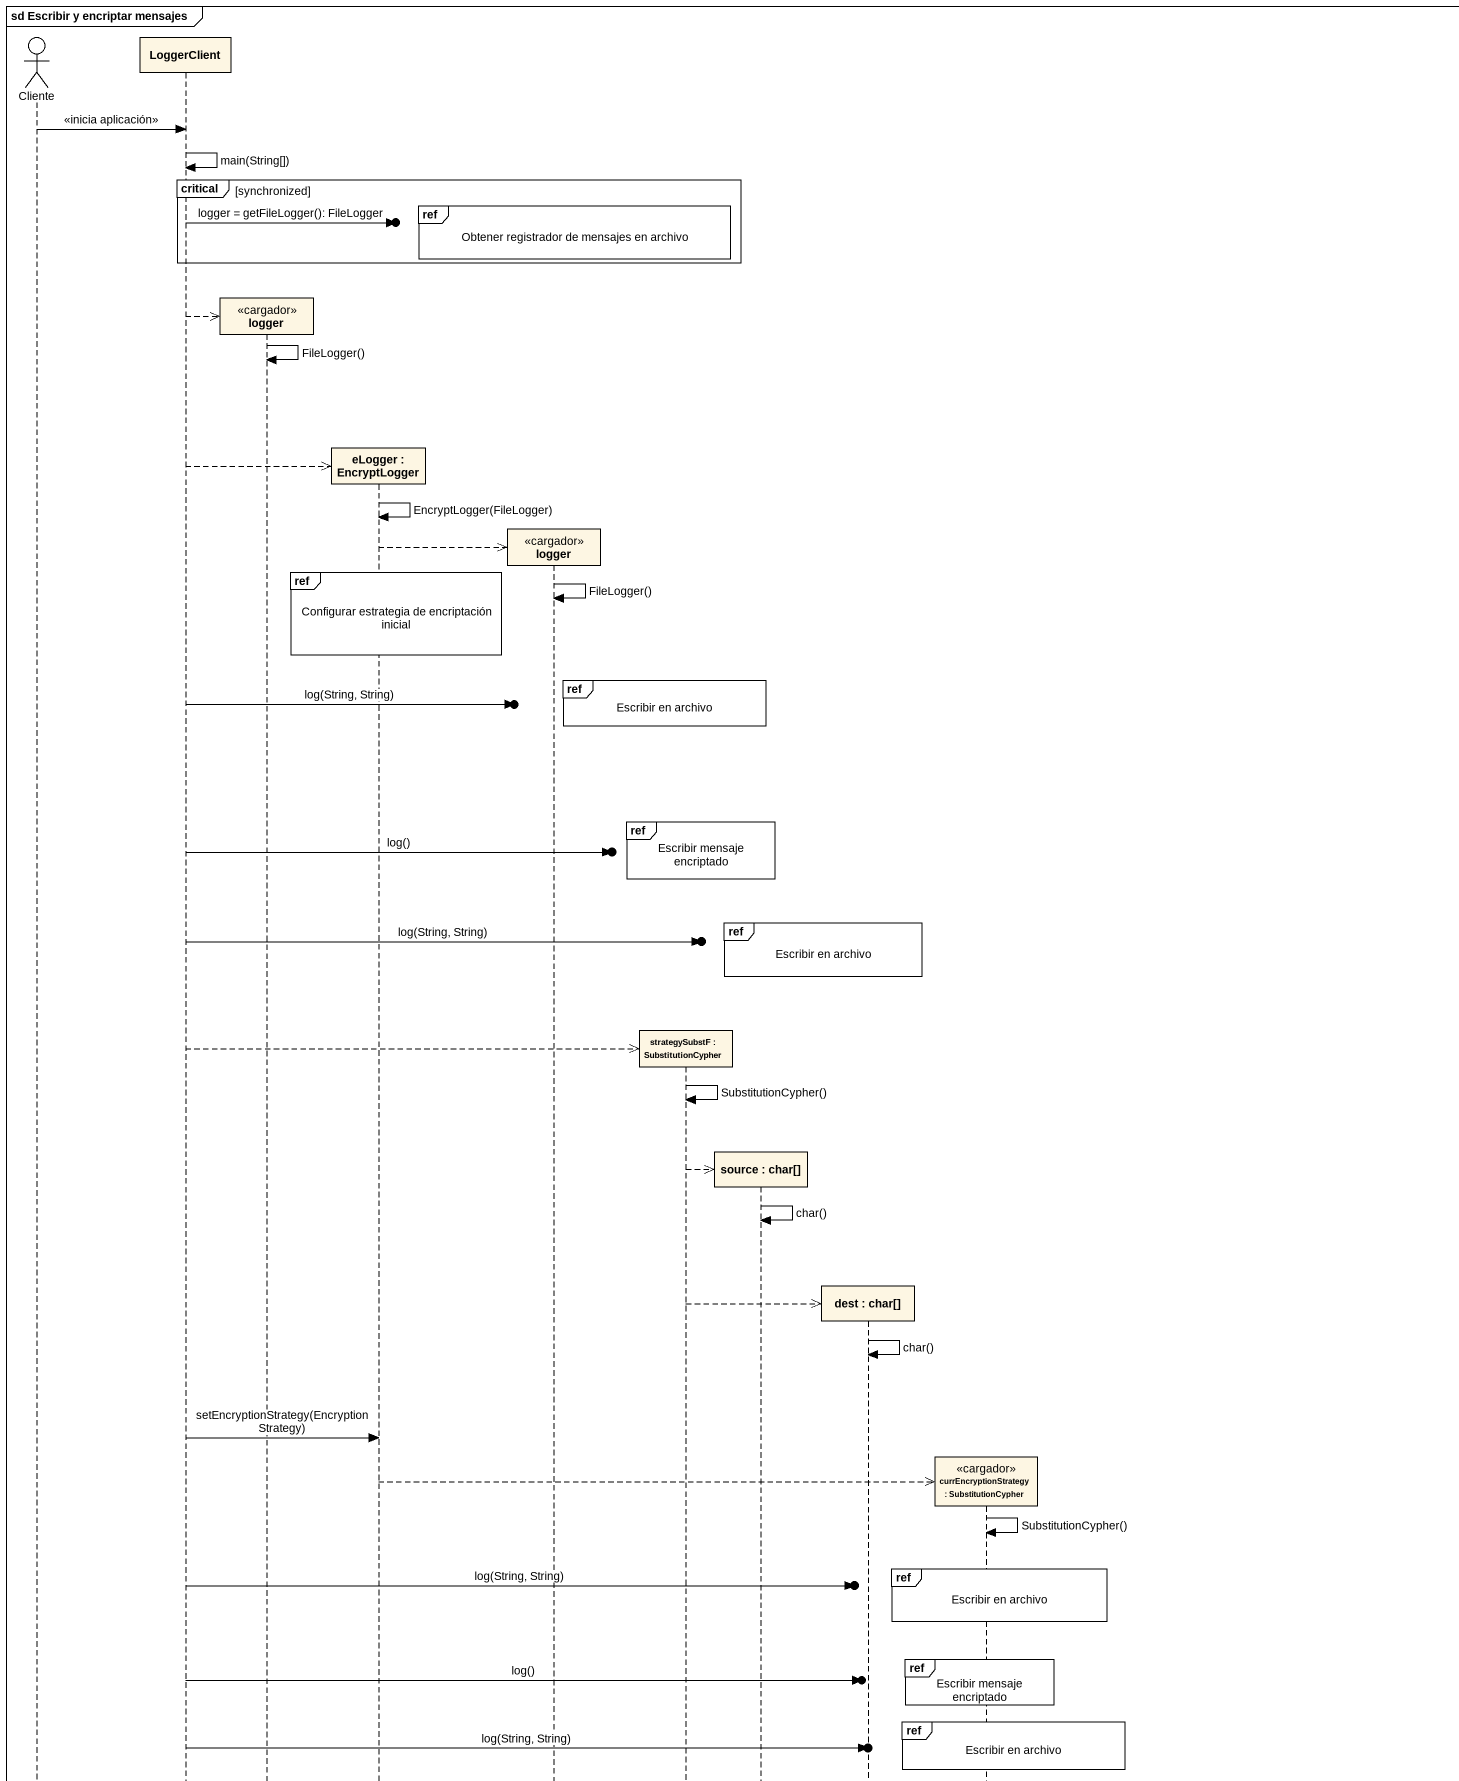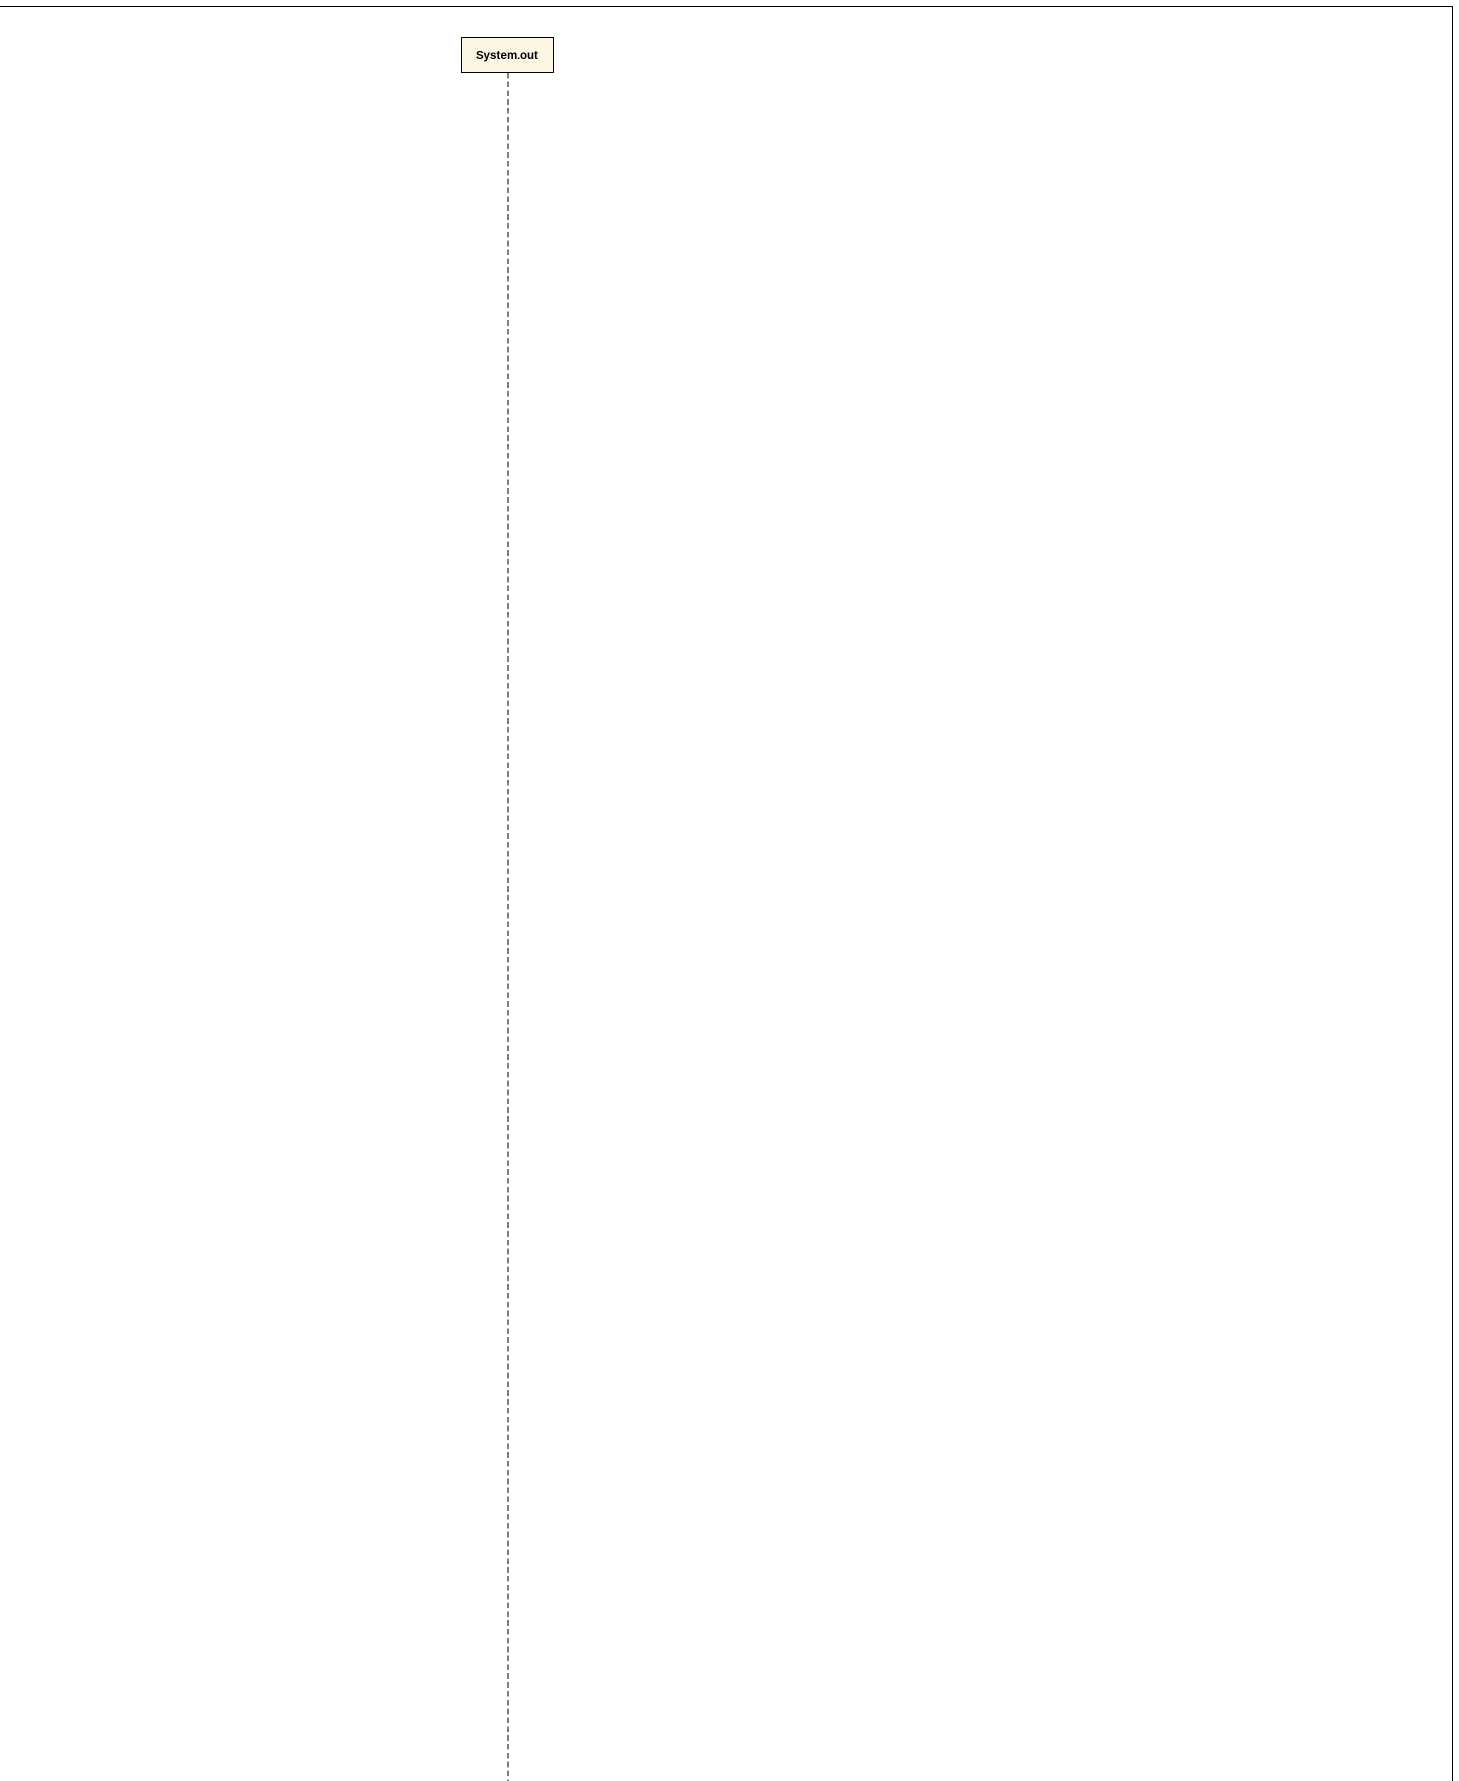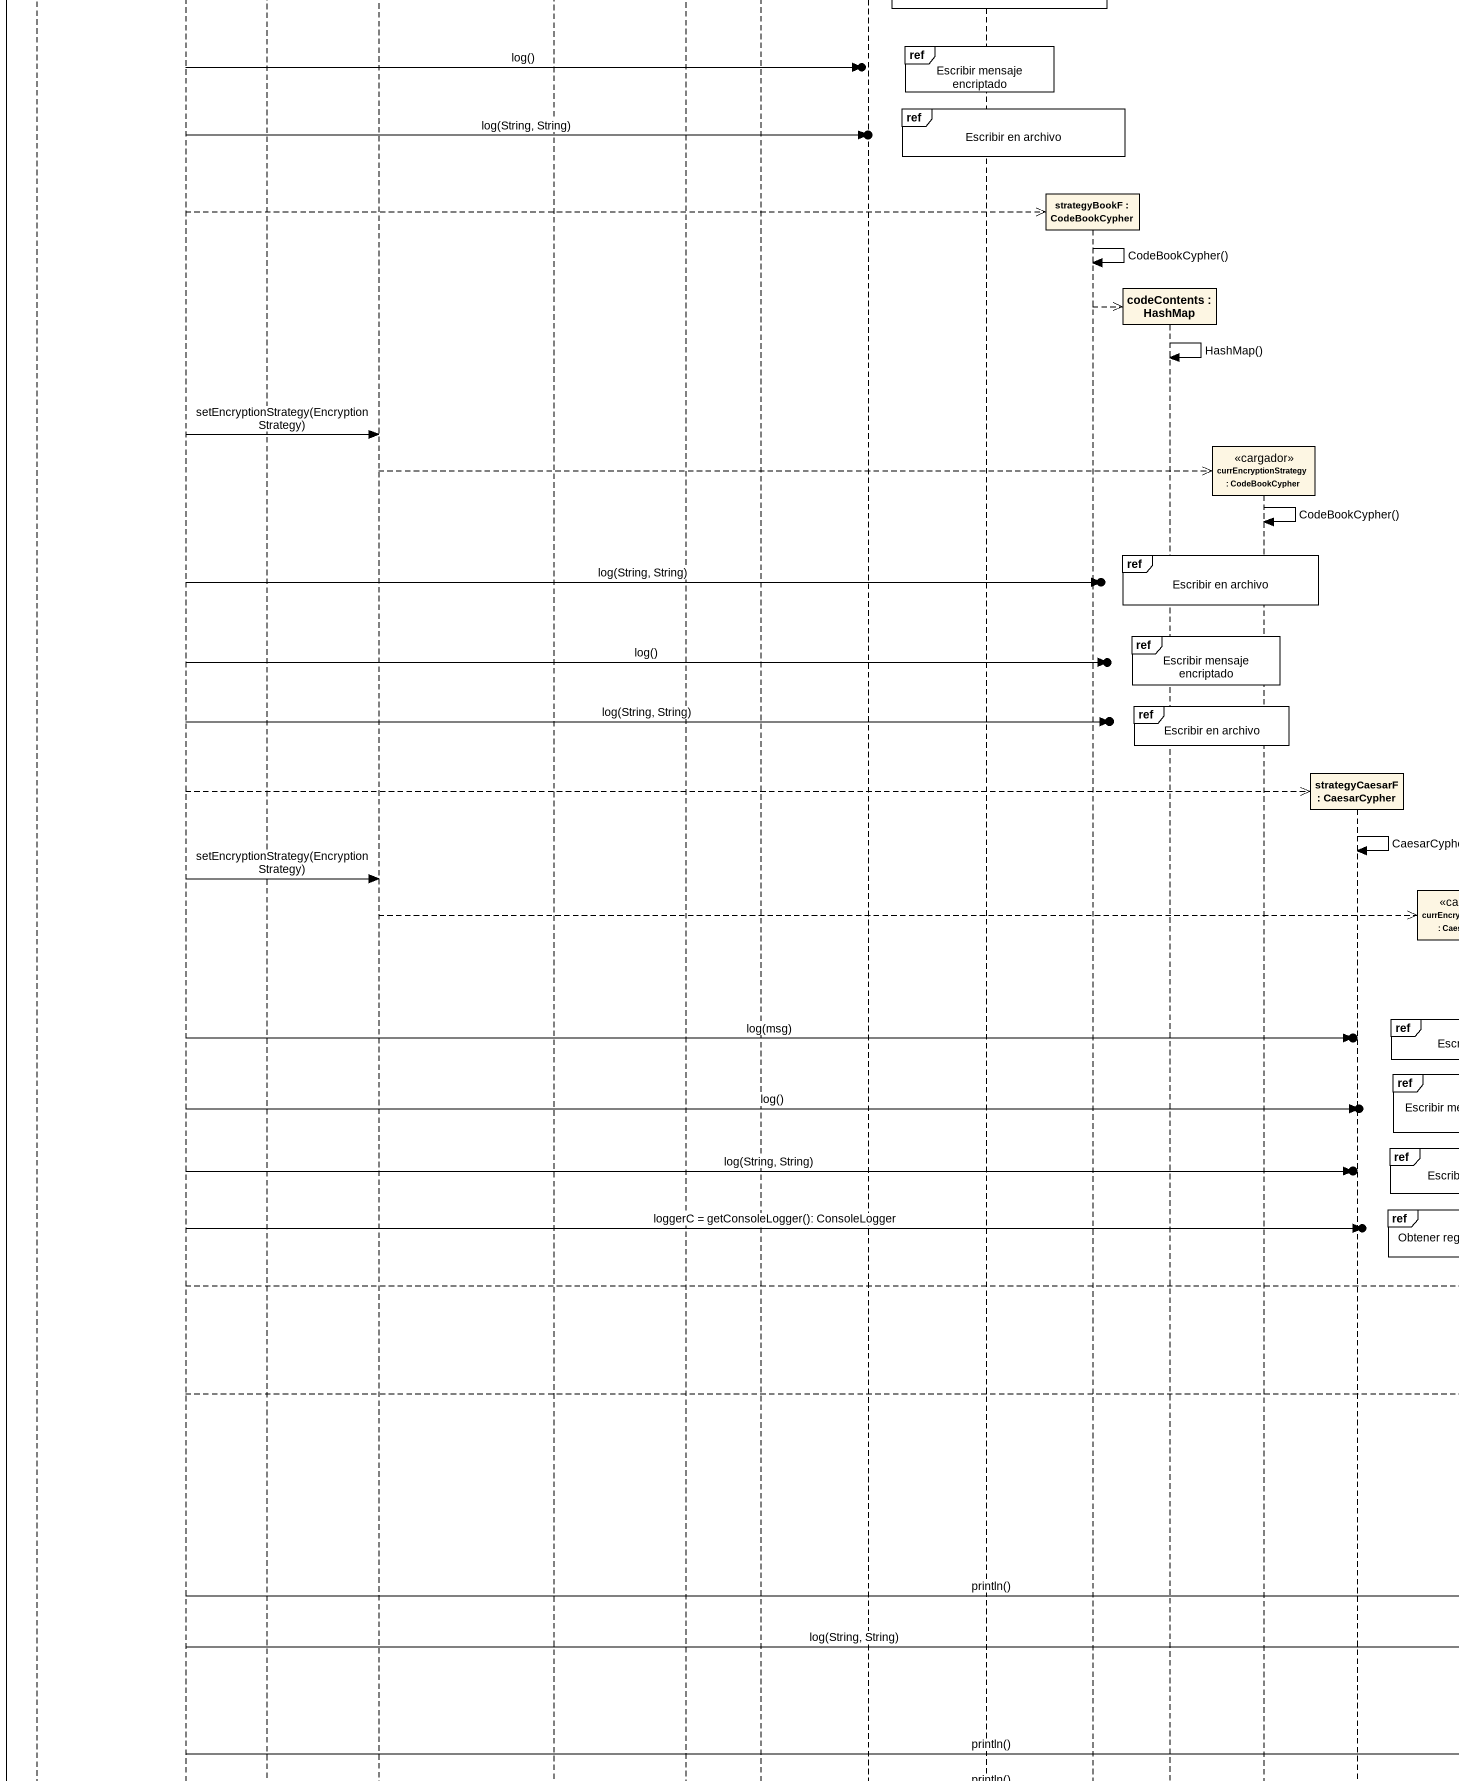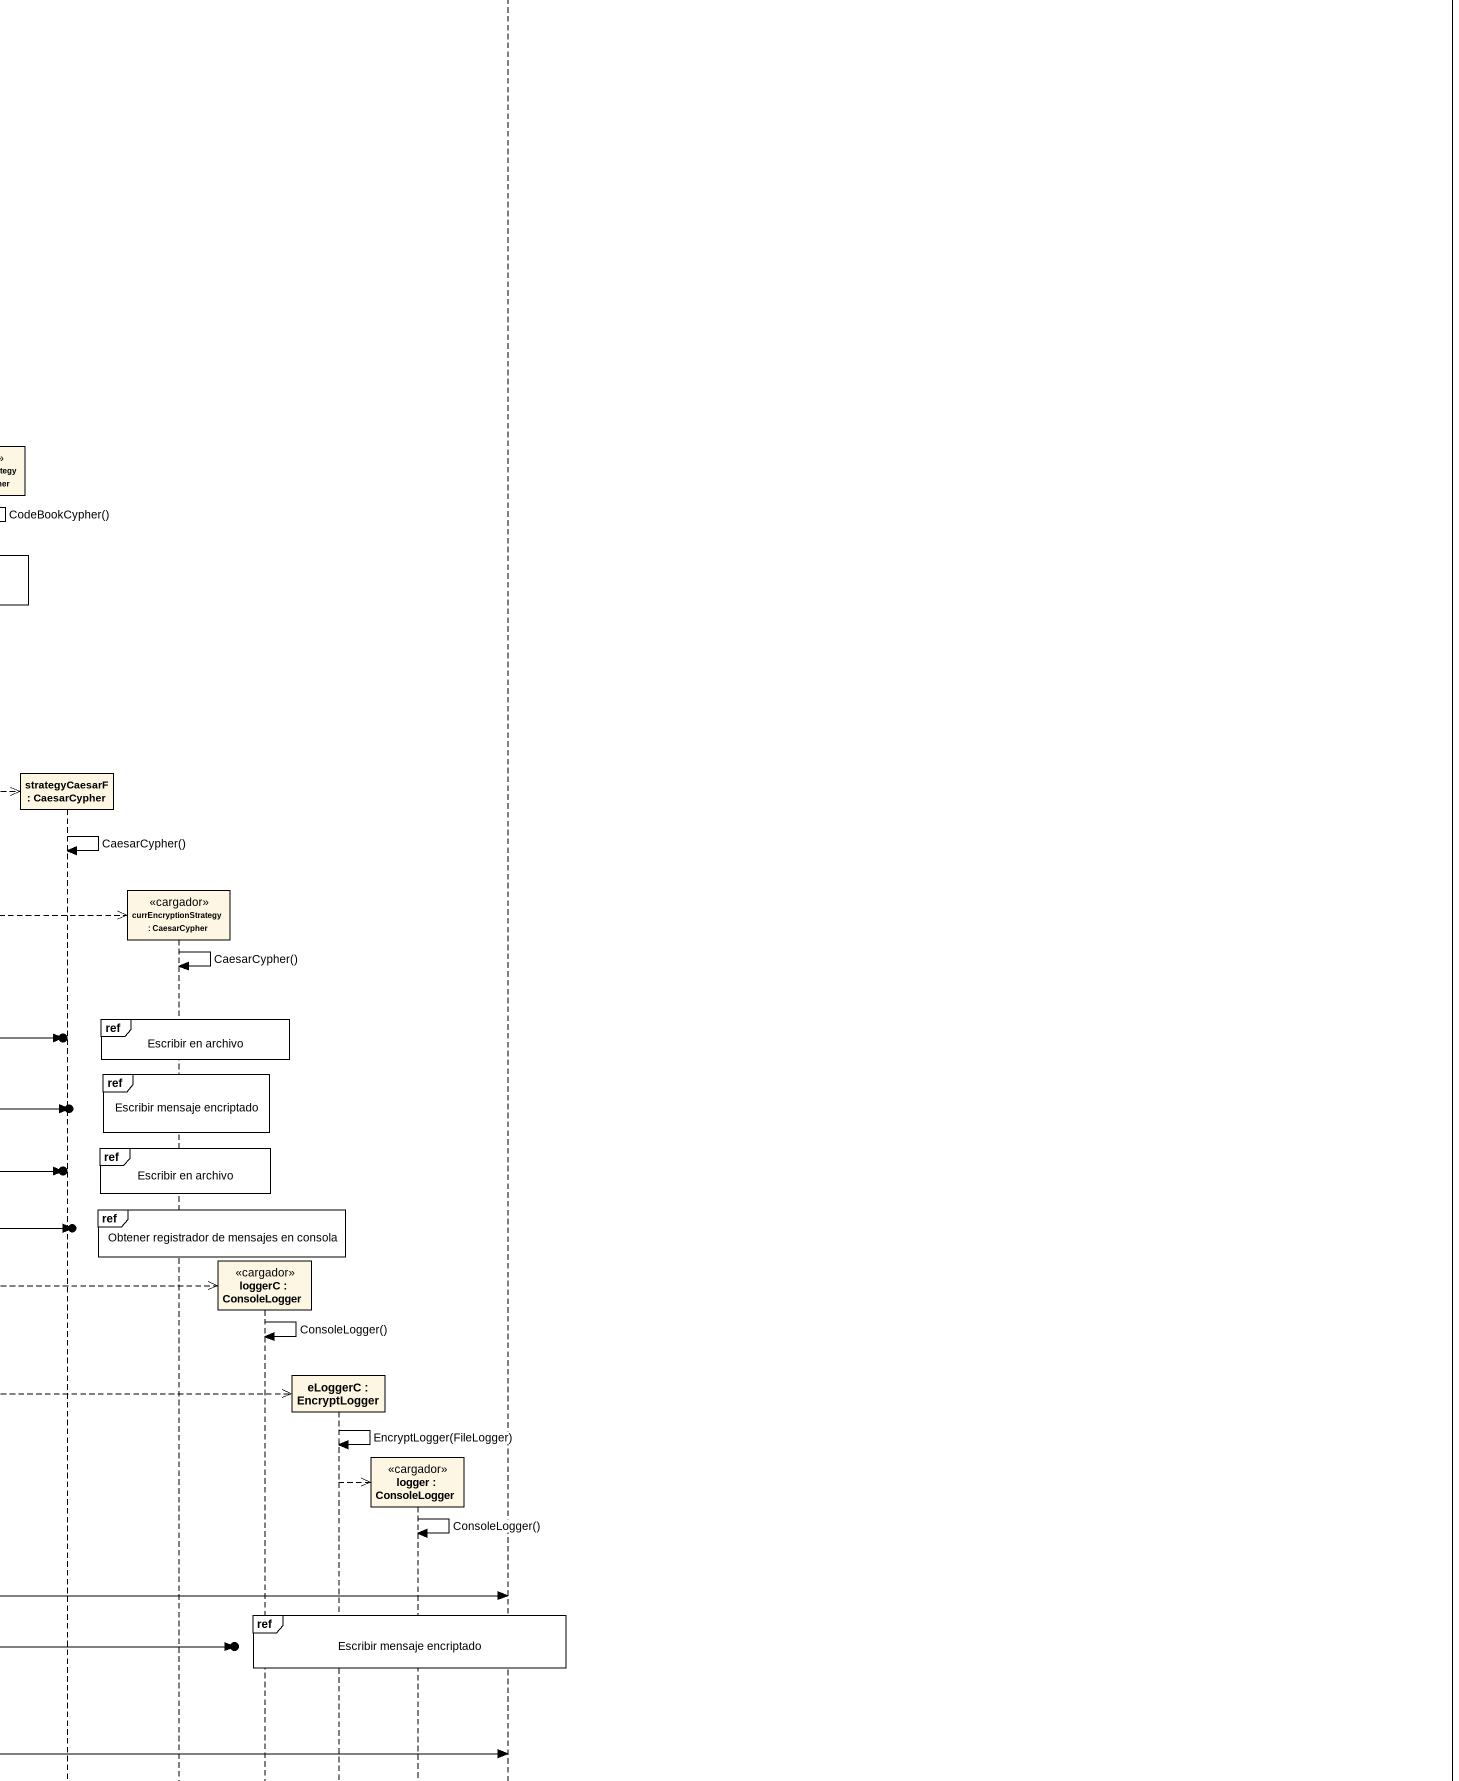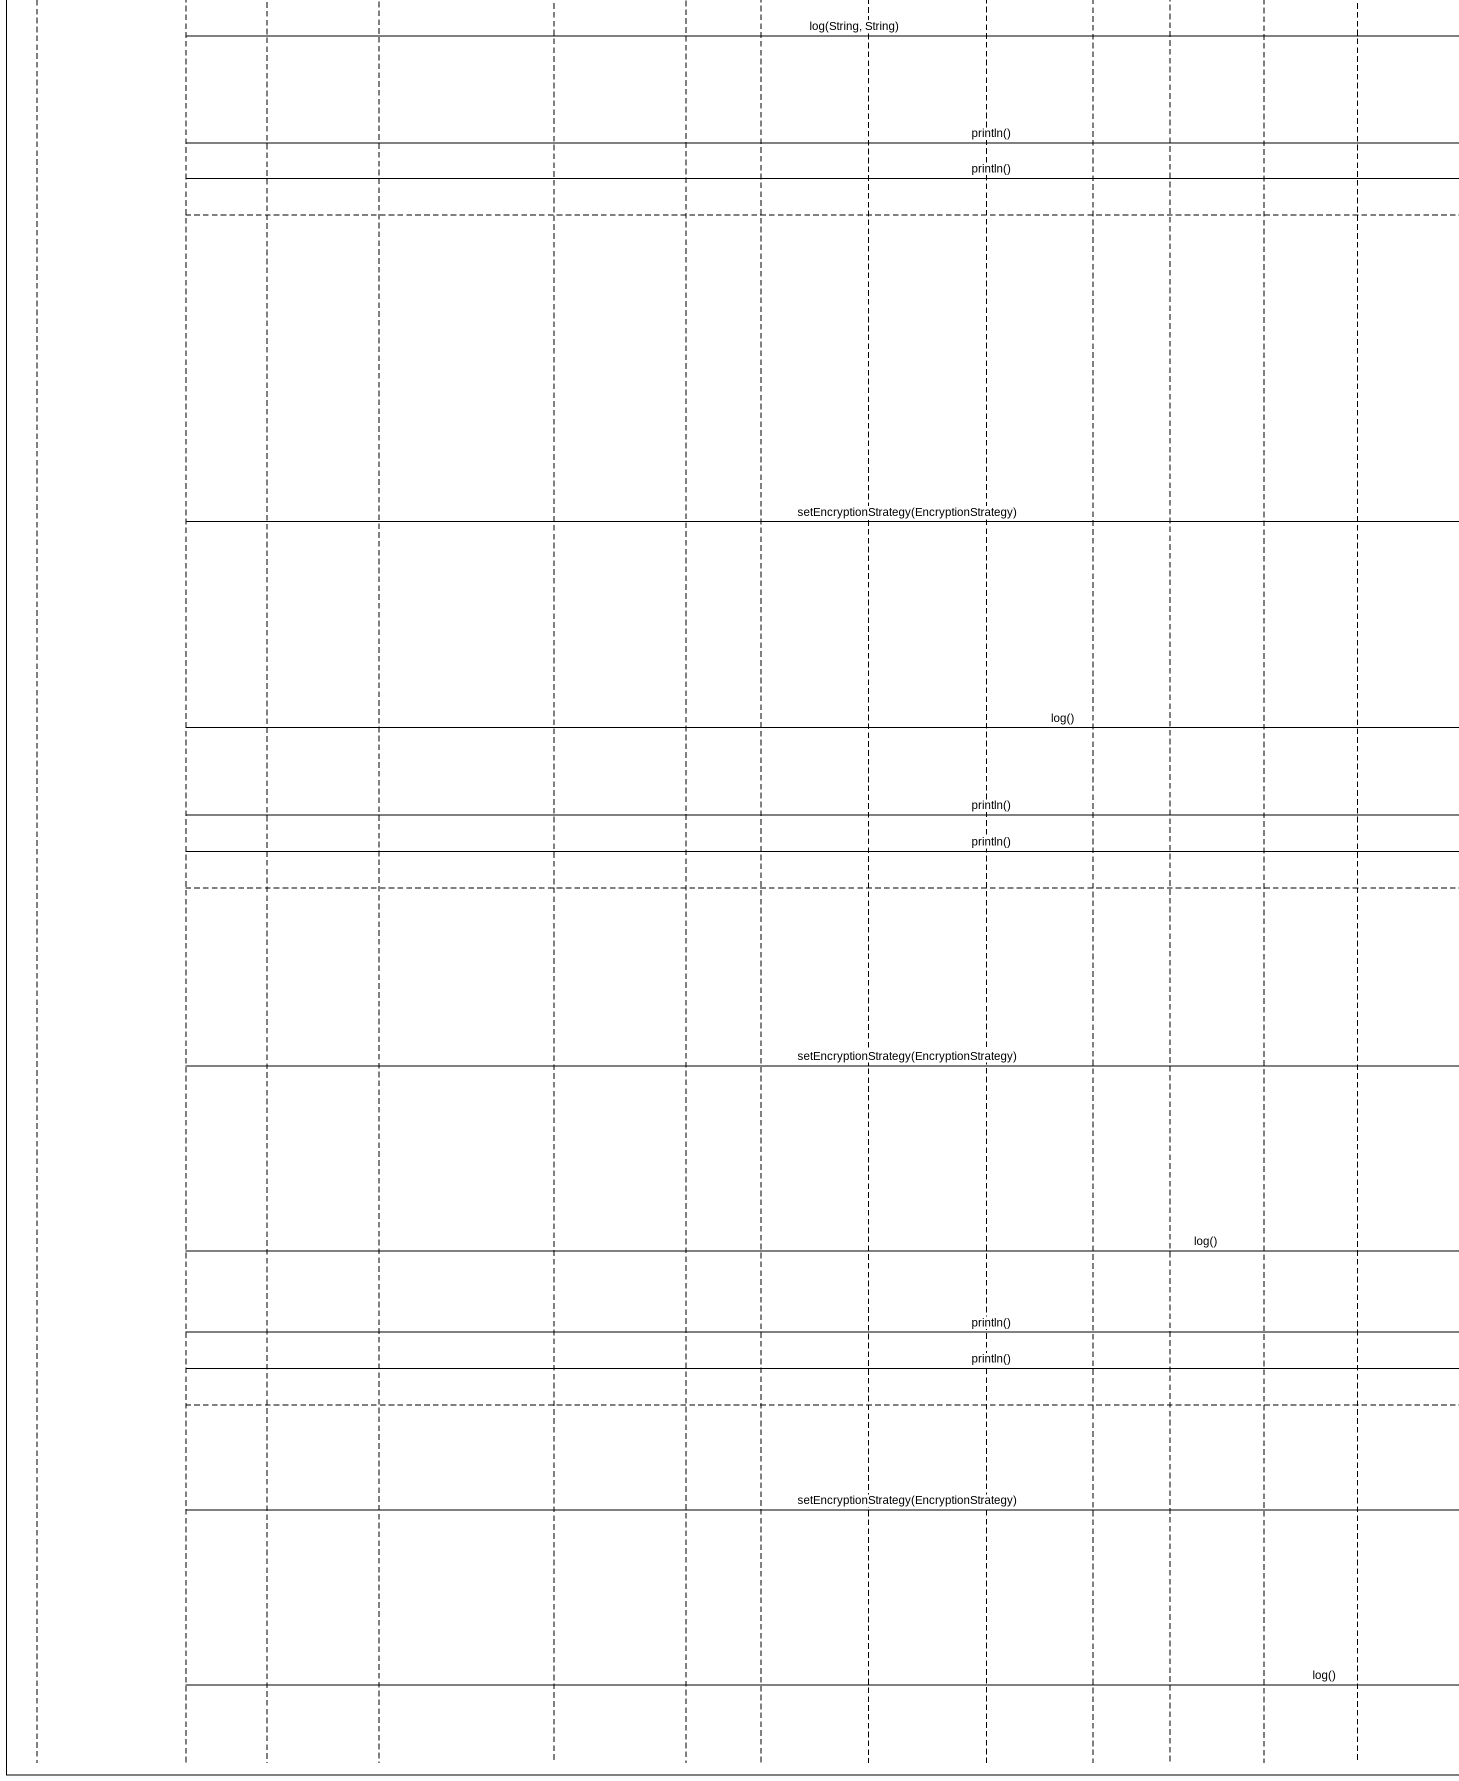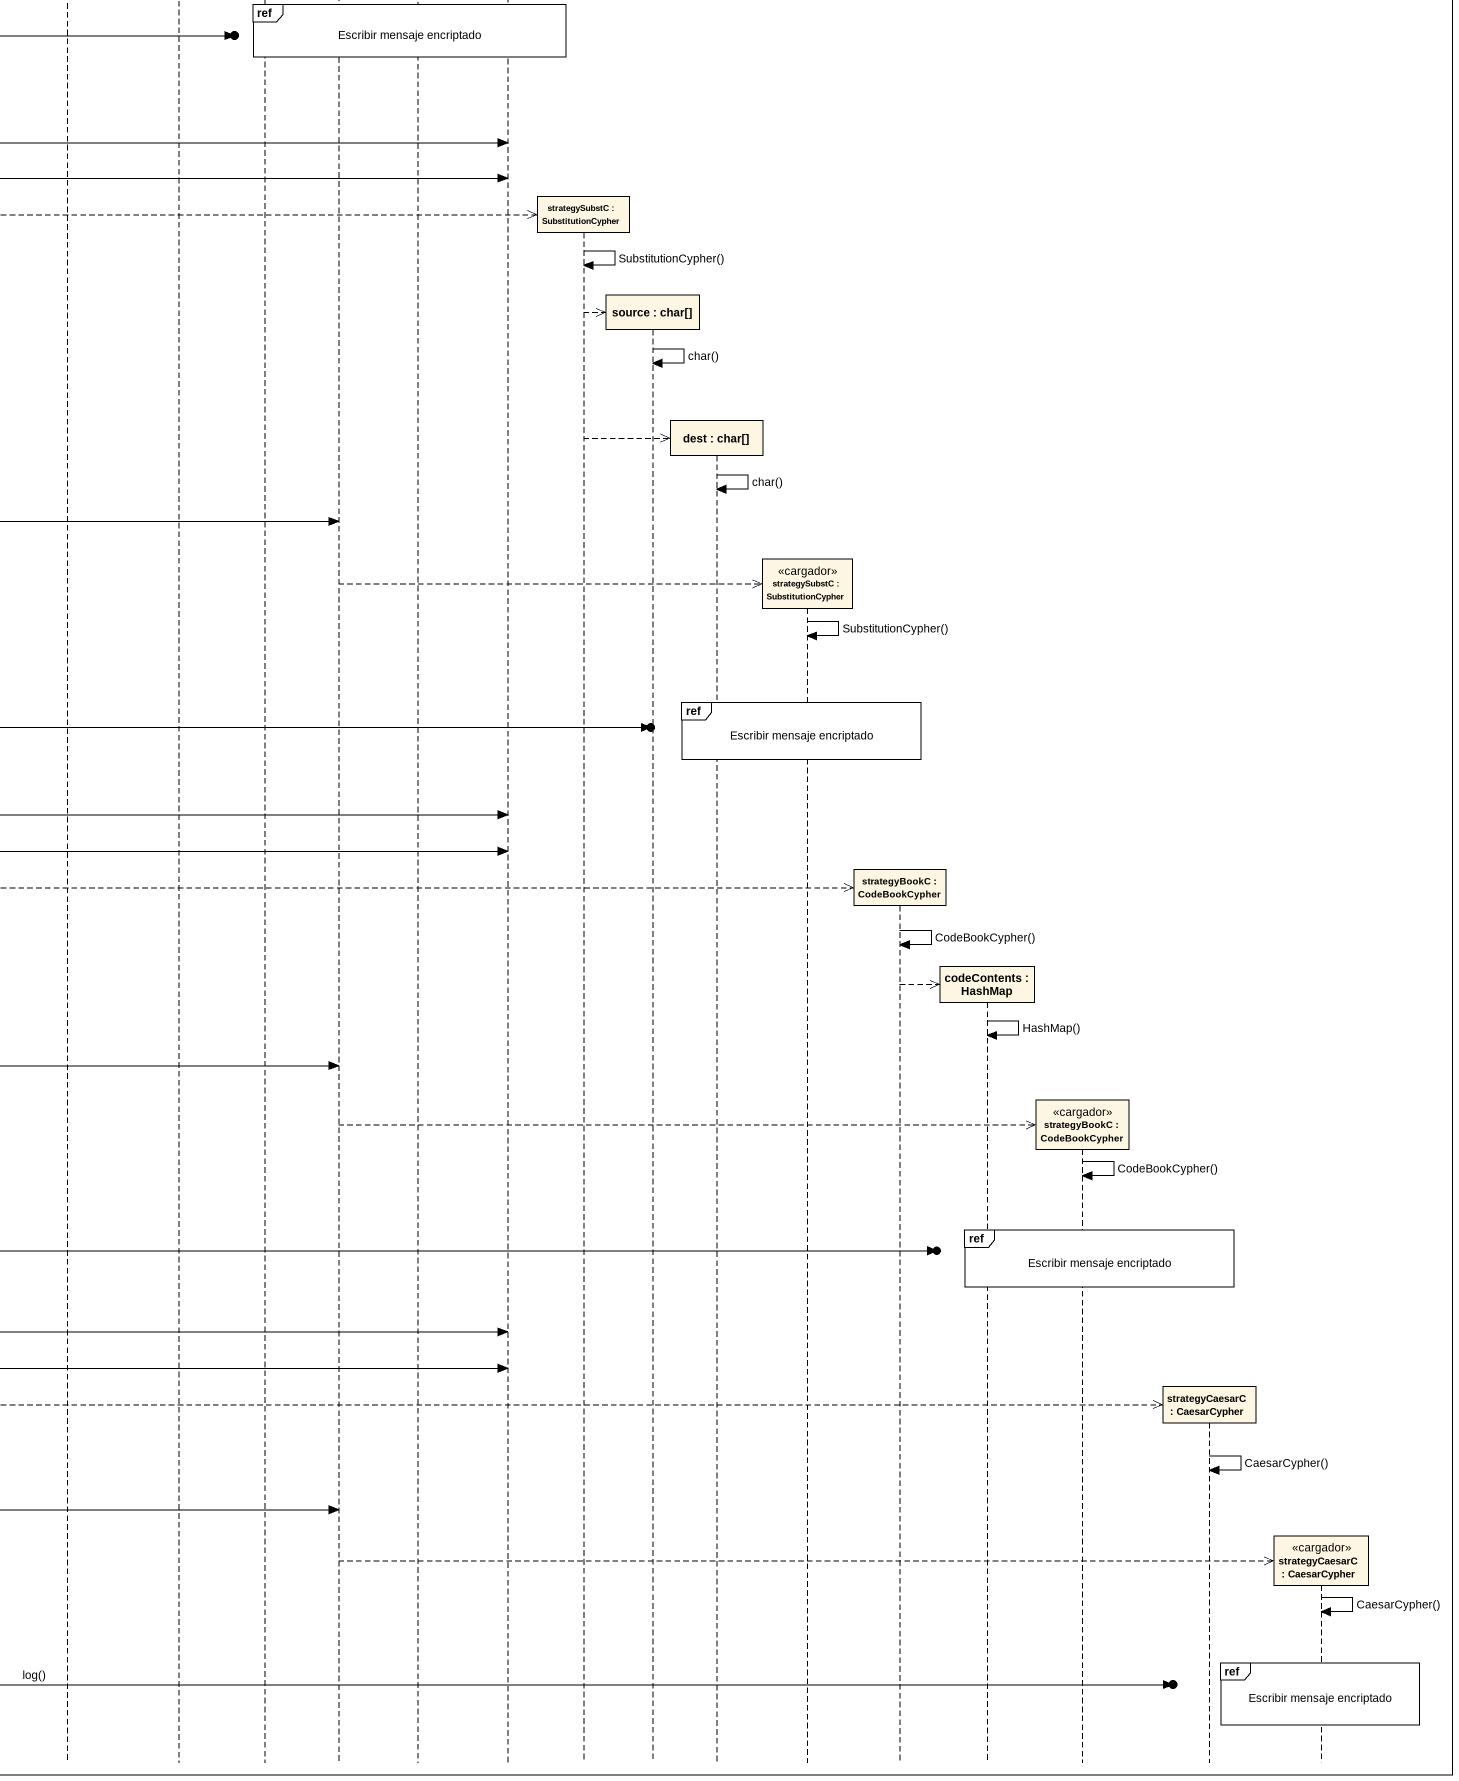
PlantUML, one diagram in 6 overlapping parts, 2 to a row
@startuml
mainframe sd Escribir y encriptar mensajes
hide footbox
actor Cliente
participant LoggerClient
participant logger <<cargador>>
participant "eLogger : EncryptLogger" as eLogger
participant "logger" as logger_2 <<cargador>>
participant "strategySubstF : SubstitutionCypher" as strategySubstF
participant "source : char[]" as source
participant "dest : char[]" as dest
participant "currEncryptionStrategy : SubstitutionCypher" as currEncryptionStrategy <<cargador>>
participant "strategyBookF : CodeBookCypher" as strategyBookF
participant "codeContents : HashMap" as codeContents
participant "currEncryptionStrategy : CodeBookCypher" as currEncryptionStrategy_2 <<cargador>>
participant "strategyCaesarF : CaesarCypher" as strategyCaesarF
participant "currEncryptionStrategy : CaesarCypher" as currEncryptionStrategy_3 <<cargador>>
participant "loggerC : ConsoleLogger" as loggerC <<cargador>>
participant "eLoggerC : EncryptLogger" as eLoggerC
participant "logger : ConsoleLogger" as logger_3 <<cargador>>
participant "System.out" as System_out
participant "strategySubstC : SubstitutionCypher" as strategySubstC
participant "source : char[]" as source_2
participant "dest : char[]" as dest_2
participant "strategySubstC : SubstitutionCypher" as strategySubstC_2 <<cargador>>
participant "strategyBookC : CodeBookCypher" as strategyBookC
participant "codeContents : HashMap" as codeContents_2
participant "strategyBookC : CodeBookCypher" as strategyBookC_2 <<cargador>>
participant "strategyCaesarC : CaesarCypher" as strategyCaesarC
participant "strategyCaesarC : CaesarCypher" as strategyCaesarC_2 <<cargador>>

Cliente -> LoggerClient : <<inicia aplicación>>
LoggerClient -> LoggerClient : main(String[])
critical synchronized
  ref over logger_2, strategySubstF : Obtener registrador de mensajes en archivo
  LoggerClient ->o] : logger = getFileLogger(): FileLogger
end
LoggerClient -->> logger **
logger -> logger : FileLogger()
LoggerClient -->> eLogger **
eLogger -> eLogger : EncryptLogger(FileLogger)
eLogger -->> logger_2 **
ref over eLogger : Configurar estrategia de encriptación inicial
logger_2 -> logger_2 : FileLogger()
ref over strategySubstF, source : Escribir en archivo
LoggerClient ->o] : log(String, String)
ref over strategySubstF, source : Escribir mensaje encriptado
LoggerClient ->o] : log()
ref over source, dest : Escribir en archivo
LoggerClient ->o] : log(String, String)
LoggerClient -->> strategySubstF **
strategySubstF -> strategySubstF : SubstitutionCypher()
strategySubstF -->> source **
source -> source : char()
strategySubstF -->> dest **
dest -> dest : char()
LoggerClient -> eLogger : setEncryptionStrategy(EncryptionStrategy)
eLogger -->> currEncryptionStrategy **
currEncryptionStrategy -> currEncryptionStrategy : SubstitutionCypher()
ref over currEncryptionStrategy, strategyBookF : Escribir en archivo
LoggerClient ->o] : log(String, String)
ref over currEncryptionStrategy : Escribir mensaje encriptado
LoggerClient ->o] : log()
ref over currEncryptionStrategy, strategyBookF : Escribir en archivo
LoggerClient ->o] : log(String, String)
LoggerClient -->> strategyBookF **
strategyBookF -> strategyBookF : CodeBookCypher()
strategyBookF -->> codeContents **
codeContents -> codeContents : HashMap()
LoggerClient -> eLogger : setEncryptionStrategy(EncryptionStrategy)
eLogger -->> currEncryptionStrategy_2 **
currEncryptionStrategy_2 -> currEncryptionStrategy_2 : CodeBookCypher()
ref over codeContents, currEncryptionStrategy_2 : Escribir en archivo
LoggerClient ->o] : log(String, String)
ref over codeContents, currEncryptionStrategy_2 : Escribir mensaje encriptado
LoggerClient ->o] : log()
ref over codeContents, currEncryptionStrategy_2 : Escribir en archivo
LoggerClient ->o] : log(String, String)
LoggerClient -->> strategyCaesarF **
strategyCaesarF -> strategyCaesarF : CaesarCypher()
LoggerClient -> eLogger : setEncryptionStrategy(EncryptionStrategy)
eLogger -->> currEncryptionStrategy_3 **
currEncryptionStrategy_3 -> currEncryptionStrategy_3 : CaesarCypher()
ref over currEncryptionStrategy_3, loggerC : Escribir en archivo
LoggerClient ->o] : log(msg)
ref over currEncryptionStrategy_3, loggerC : Escribir mensaje encriptado
LoggerClient ->o] : log()
ref over currEncryptionStrategy_3, loggerC : Escribir en archivo
LoggerClient ->o] : log(String, String)
ref over currEncryptionStrategy_3, loggerC, eLoggerC : Obtener registrador de mensajes en consola
LoggerClient ->o] : loggerC = getConsoleLogger(): ConsoleLogger
LoggerClient -->> loggerC **
loggerC -> loggerC : ConsoleLogger()
LoggerClient -->> eLoggerC **
eLoggerC -> eLoggerC : EncryptLogger(FileLogger)
eLoggerC -->> logger_3 **
logger_3 -> logger_3 : ConsoleLogger()
LoggerClient -> System_out : println()
ref over loggerC, eLoggerC, logger_3, System_out : Escribir mensaje encriptado
LoggerClient ->o] : log(String, String)
LoggerClient -> System_out : println()
LoggerClient -> System_out : println()
LoggerClient -->> strategySubstC **
strategySubstC -> strategySubstC : SubstitutionCypher()
strategySubstC -->> source_2 **
source_2 -> source_2 : char()
strategySubstC -->> dest_2 **
dest_2 -> dest_2 : char()
LoggerClient -> eLoggerC : setEncryptionStrategy(EncryptionStrategy)
eLoggerC -->> strategySubstC_2 **
strategySubstC_2 -> strategySubstC_2 : SubstitutionCypher()
ref over dest_2, strategySubstC_2, strategyBookC : Escribir mensaje encriptado
LoggerClient ->o] : log()
LoggerClient -> System_out : println()
LoggerClient -> System_out : println()
LoggerClient -->> strategyBookC **
strategyBookC -> strategyBookC : CodeBookCypher()
strategyBookC -->> codeContents_2 **
codeContents_2 -> codeContents_2 : HashMap()
LoggerClient -> eLoggerC : setEncryptionStrategy(EncryptionStrategy)
eLoggerC -->> strategyBookC_2 **
strategyBookC_2 -> strategyBookC_2 : CodeBookCypher()
ref over codeContents_2, strategyBookC_2, strategyCaesarC : Escribir mensaje encriptado
LoggerClient ->o] : log()
LoggerClient -> System_out : println()
LoggerClient -> System_out : println()
LoggerClient -->> strategyCaesarC **
strategyCaesarC -> strategyCaesarC : CaesarCypher()
LoggerClient -> eLoggerC : setEncryptionStrategy(EncryptionStrategy)
eLoggerC -->> strategyCaesarC_2 **
strategyCaesarC_2 -> strategyCaesarC_2 : CaesarCypher()
ref over strategyCaesarC_2 : Escribir mensaje encriptado
LoggerClient ->o] : log()
@enduml
